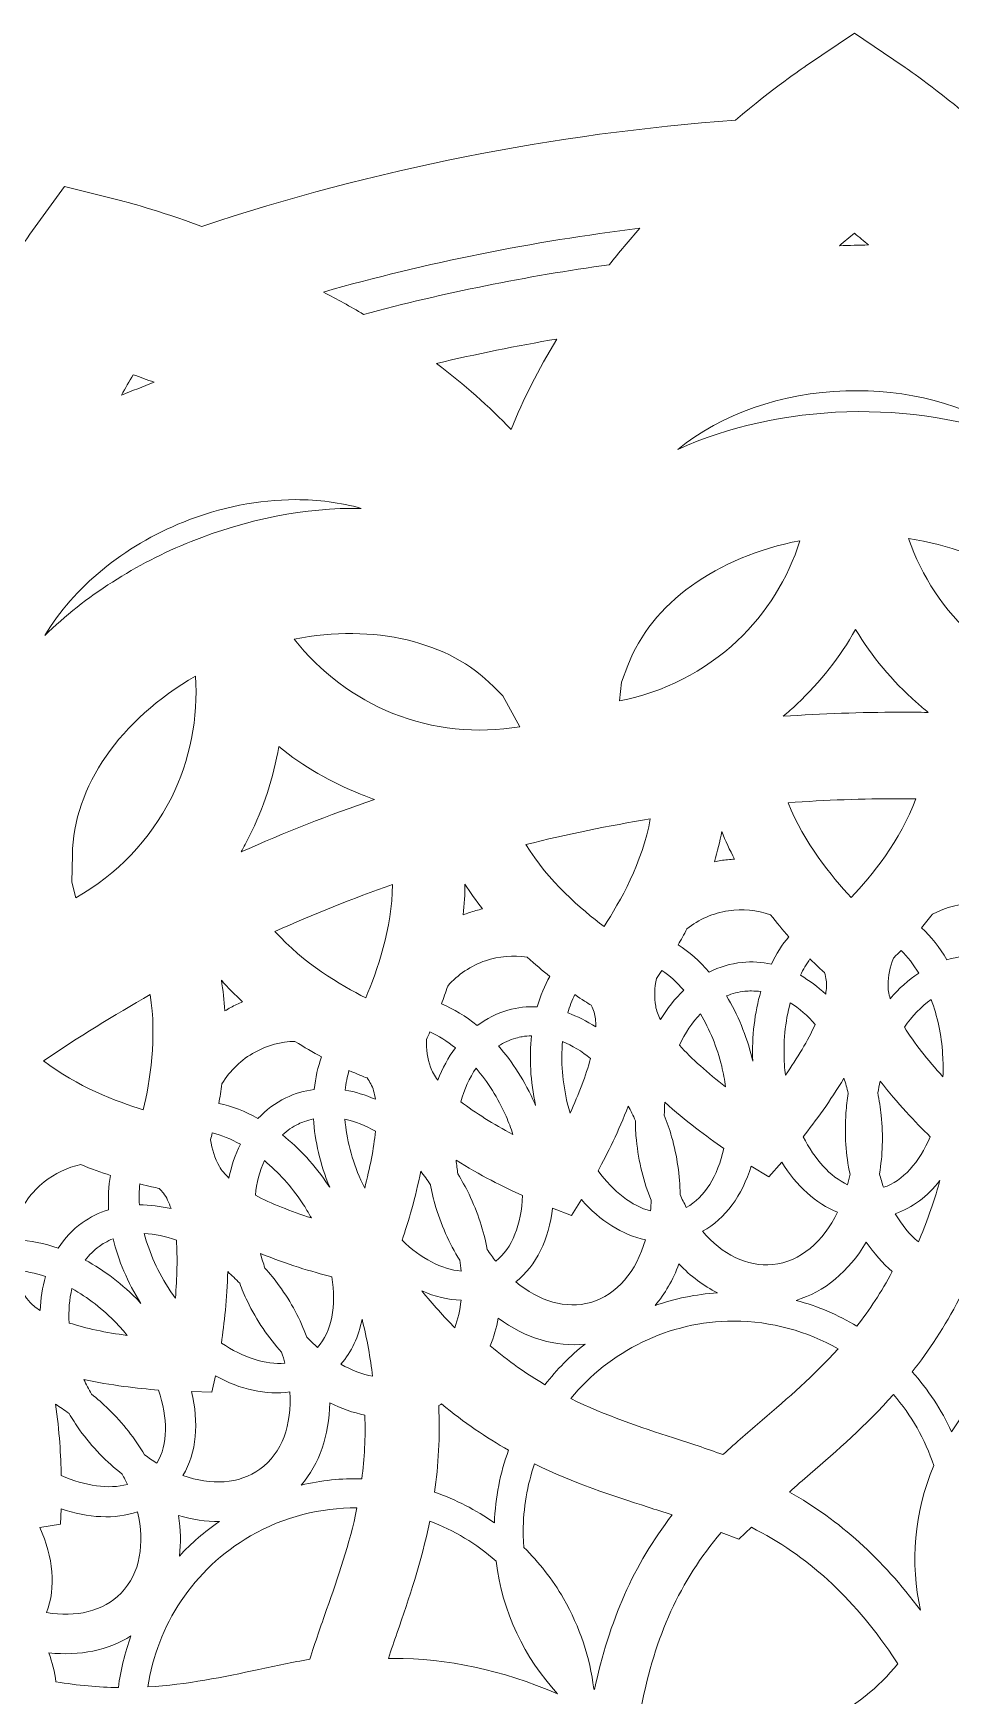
# Model space of a CAD drawing. Header units: millimetres. Extents: x 37 to 1687, y -819 to -120.
# Drawn here: x 556 to 619.2, y -616.9 to -502.4 of the extents above; entities that cross this region are included whole.
import ezdxf

# ---------------------------------------------------------------- set-up
doc = ezdxf.new("R2010")
doc.units = ezdxf.units.MM
doc.header["$MEASUREMENT"] = 0
doc.layers.add('Layer 8', color=7, linetype='Continuous')

msp = doc.modelspace()

# ---------------------------------------------------------------- linework, layer by layer
at = {"layer": 'Layer 8', "lineweight": 0}
for points, knots in [([(771.78, -680.86), (771.62, -680.51), (770.14, -677.31), (767.42, -673.13), (767.78, -668.85), (767.96, -664.5), (767.96, -660.21), (767.96, -653.67), (767.54, -647.09), (766.72, -640.66), (769.19, -636.79), (770.55, -633.84), (770.7, -633.51), (770.7, -633.51), (772.41, -629.77), (772.41, -629.77), (772.41, -629.77), (769.52, -626.84), (769.52, -626.84), (769.25, -626.56), (766.8, -624.11), (762.92, -621.18), (761.1, -614.31), (758.77, -607.5), (755.99, -600.94), (754.49, -597.38), (752.79, -593.78), (750.95, -590.22), (751.84, -586.03), (752.09, -583.04), (752.11, -582.7), (752.11, -582.7), (752.42, -578.61), (752.42, -578.61), (752.42, -578.61), (748.71, -576.85), (748.71, -576.85), (748.59, -576.79), (745.67, -575.41), (741.22, -573.98), (735.96, -566.35), (729.96, -559.14), (723.37, -552.55), (721.78, -550.97), (720.13, -549.38), (718.44, -547.84), (717.82, -543.89), (717.09, -541.34), (717.06, -541.23), (717.06, -541.23), (715.95, -537.31), (715.95, -537.31), (715.95, -537.31), (711.87, -536.91), (711.87, -536.91), (711.5, -536.88), (709.52, -536.7), (706.58, -536.7), (706, -536.7), (705.4, -536.71), (704.79, -536.72), (695.53, -530.03), (685.5, -524.38), (674.97, -519.92), (674.33, -519.65), (673.65, -519.37), (672.9, -519.07), (671.18, -516.06), (669.83, -514.2), (669.77, -514.12), (669.77, -514.12), (667.39, -510.84), (667.39, -510.84), (667.39, -510.84), (663.44, -511.83), (663.44, -511.83), (663.34, -511.86), (660.96, -512.46), (657.5, -513.76), (645.48, -510.33), (633, -508.4), (620.38, -508.03), (617.93, -505.97), (616.17, -504.78), (615.97, -504.64), (615.97, -504.64), (612.61, -502.38), (612.61, -502.38), (612.61, -502.38), (609.25, -504.64), (609.25, -504.64), (609.03, -504.79), (607.08, -506.12), (604.42, -508.37), (591.88, -509.28), (579.51, -511.75), (567.65, -515.69), (564.54, -514.55), (562.39, -513.99), (562.15, -513.93), (562.15, -513.93), (558.2, -512.94), (558.2, -512.94), (558.2, -512.94), (555.81, -516.23), (555.81, -516.23), (555.65, -516.45), (554.19, -518.49), (552.38, -521.71), (541.36, -526.75), (530.95, -533.13), (521.42, -540.66), (520.93, -540.65), (520.5, -540.64), (520.09, -540.64), (516.97, -540.64), (514.88, -540.84), (514.79, -540.85), (514.79, -540.85), (510.72, -541.25), (510.72, -541.25), (510.72, -541.25), (509.61, -545.17), (509.61, -545.17), (509.57, -545.3), (508.76, -548.18), (508.12, -552.48), (508.1, -552.5), (508.07, -552.53), (508.05, -552.55), (499.91, -560.7), (492.7, -569.74), (486.62, -579.45), (482.41, -580.82), (479.72, -582.1), (479.6, -582.16), (479.6, -582.16), (475.89, -583.92), (475.89, -583.92), (475.89, -583.92), (476.2, -588.01), (476.2, -588.01), (476.21, -588.15), (476.48, -591.55), (477.52, -596.24), (476.74, -597.92), (476.05, -599.46), (475.43, -600.94), (471.79, -609.54), (468.94, -618.5), (466.96, -627.58), (463.34, -630.35), (461.07, -632.62), (460.82, -632.87), (460.82, -632.87), (457.93, -635.81), (457.93, -635.81), (457.93, -635.81), (459.64, -639.55), (459.64, -639.55), (459.8, -639.91), (461.29, -643.12), (464, -647.28), (463.64, -651.56), (463.46, -655.91), (463.46, -660.21), (463.46, -666.74), (463.88, -673.32), (464.7, -679.76), (462.23, -683.63), (460.87, -686.57), (460.71, -686.9), (460.71, -686.9), (459, -690.64), (459, -690.64), (459, -690.64), (461.9, -693.57), (461.9, -693.57), (462.17, -693.85), (464.6, -696.29), (468.5, -699.23), (470.32, -706.1), (472.65, -712.91), (475.43, -719.47), (476.93, -723.03), (478.63, -726.64), (480.47, -730.19), (479.55, -734.55), (479.31, -737.58), (479.31, -737.71), (479.31, -737.71), (478.99, -741.8), (478.99, -741.8), (478.99, -741.8), (482.7, -743.56), (482.7, -743.56), (482.83, -743.62), (485.74, -745), (490.2, -746.43), (495.46, -754.06), (501.46, -761.27), (508.05, -767.86), (509.63, -769.44), (511.29, -771.03), (512.98, -772.58), (513.58, -776.38), (514.28, -778.9), (514.36, -779.18), (514.36, -779.18), (515.47, -783.1), (515.47, -783.1), (515.47, -783.1), (519.54, -783.5), (519.54, -783.5), (519.76, -783.52), (521.77, -783.71), (524.84, -783.71), (525.42, -783.71), (526.02, -783.7), (526.63, -783.69), (535.89, -790.39), (545.92, -796.04), (556.45, -800.49), (557.08, -800.76), (557.76, -801.04), (558.52, -801.35), (560.18, -804.25), (561.5, -806.08), (561.65, -806.29), (561.65, -806.29), (564.03, -809.57), (564.03, -809.57), (564.03, -809.57), (567.97, -808.58), (567.97, -808.58), (568.08, -808.55), (570.45, -807.95), (573.92, -806.65), (585.93, -810.08), (598.42, -812.01), (611.03, -812.39), (613.48, -814.42), (615.25, -815.63), (615.45, -815.77), (615.45, -815.77), (618.81, -818.03), (618.81, -818.03), (618.81, -818.03), (622.17, -815.77), (622.17, -815.77), (622.39, -815.62), (624.34, -814.29), (627, -812.04), (639.54, -811.13), (651.9, -808.67), (663.76, -804.72), (666.98, -805.9), (669.18, -806.46), (669.27, -806.48), (669.27, -806.48), (673.22, -807.47), (673.22, -807.47), (673.22, -807.47), (675.6, -804.19), (675.6, -804.19), (675.67, -804.1), (677.19, -801.99), (679.05, -798.7), (690.06, -793.65), (700.47, -787.28), (709.99, -779.76), (710.48, -779.77), (710.92, -779.77), (711.33, -779.77), (714.46, -779.77), (716.54, -779.57), (716.63, -779.56), (716.63, -779.56), (720.7, -779.16), (720.7, -779.16), (720.7, -779.16), (721.81, -775.24), (721.81, -775.24), (721.85, -775.12), (722.66, -772.22), (723.3, -767.93), (723.32, -767.91), (723.34, -767.89), (723.37, -767.86), (731.51, -759.72), (738.72, -750.67), (744.8, -740.96), (748.85, -739.64), (751.52, -738.39), (751.82, -738.25), (751.82, -738.25), (755.53, -736.49), (755.53, -736.49), (755.53, -736.49), (755.22, -732.4), (755.22, -732.4), (755.2, -732.26), (754.93, -728.84), (753.9, -724.18), (754.68, -722.49), (755.37, -720.95), (755.99, -719.47), (759.63, -710.87), (762.48, -701.91), (764.46, -692.84), (768.08, -690.05), (770.35, -687.79), (770.6, -687.54), (770.6, -687.54), (773.49, -684.6), (773.49, -684.6), (773.49, -684.6), (771.78, -680.86), (771.78, -680.86)], [0, 0, 0, 0, 1, 1, 1, 2, 2, 2, 3, 3, 3, 4, 4, 4, 5, 5, 5, 6, 6, 6, 7, 7, 7, 8, 8, 8, 9, 9, 9, 10, 10, 10, 11, 11, 11, 12, 12, 12, 13, 13, 13, 14, 14, 14, 15, 15, 15, 16, 16, 16, 17, 17, 17, 18, 18, 18, 19, 19, 19, 20, 20, 20, 21, 21, 21, 22, 22, 22, 23, 23, 23, 24, 24, 24, 25, 25, 25, 26, 26, 26, 27, 27, 27, 28, 28, 28, 29, 29, 29, 30, 30, 30, 31, 31, 31, 32, 32, 32, 33, 33, 33, 34, 34, 34, 35, 35, 35, 36, 36, 36, 37, 37, 37, 38, 38, 38, 39, 39, 39, 40, 40, 40, 41, 41, 41, 42, 42, 42, 43, 43, 43, 44, 44, 44, 45, 45, 45, 46, 46, 46, 47, 47, 47, 48, 48, 48, 49, 49, 49, 50, 50, 50, 51, 51, 51, 52, 52, 52, 53, 53, 53, 54, 54, 54, 55, 55, 55, 56, 56, 56, 57, 57, 57, 58, 58, 58, 59, 59, 59, 60, 60, 60, 61, 61, 61, 62, 62, 62, 63, 63, 63, 64, 64, 64, 65, 65, 65, 66, 66, 66, 67, 67, 67, 68, 68, 68, 69, 69, 69, 70, 70, 70, 71, 71, 71, 72, 72, 72, 73, 73, 73, 74, 74, 74, 75, 75, 75, 76, 76, 76, 77, 77, 77, 78, 78, 78, 79, 79, 79, 80, 80, 80, 81, 81, 81, 82, 82, 82, 83, 83, 83, 84, 84, 84, 85, 85, 85, 86, 86, 86, 87, 87, 87, 88, 88, 88, 89, 89, 89, 90, 90, 90, 91, 91, 91, 92, 92, 92, 93, 93, 93, 94, 94, 94, 95, 95, 95, 96, 96, 96, 97, 97, 97, 98, 98, 98, 99, 99, 99, 100, 100, 100, 101, 101, 101, 102, 102, 102, 103, 103, 103, 104, 104, 104, 105, 105, 105, 106, 106, 106, 106]), ([(597.83, -515.82), (597.1, -516.64), (596.4, -517.48), (595.72, -518.33), (590.03, -519.12), (584.33, -520.27), (578.79, -521.75), (577.89, -521.21), (576.96, -520.7), (576.03, -520.21), (583.15, -518.19), (590.46, -516.72), (597.83, -515.82)], [0, 0, 0, 0, 1, 1, 1, 2, 2, 2, 3, 3, 3, 4, 4, 4, 4]), ([(612.61, -516.16), (612.94, -516.42), (613.26, -516.7), (613.59, -516.97), (612.92, -516.98), (612.25, -517), (611.58, -517.02), (611.92, -516.72), (612.27, -516.44), (612.61, -516.16)], [0, 0, 0, 0, 1, 1, 1, 2, 2, 2, 3, 3, 3, 3]), ([(588.96, -529.69), (587.45, -528.1), (585.73, -526.58), (583.82, -525.13), (586.56, -524.49), (589.34, -523.92), (592.12, -523.45), (590.84, -525.53), (589.78, -527.62), (588.96, -529.69)], [0, 0, 0, 0, 1, 1, 1, 2, 2, 2, 3, 3, 3, 3]), ([(562.93, -525.91), (563.4, -526.08), (563.88, -526.25), (564.36, -526.43), (563.61, -526.72), (562.86, -527.02), (562.11, -527.32), (562.38, -526.84), (562.65, -526.37), (562.93, -525.91)], [0, 0, 0, 0, 1, 1, 1, 2, 2, 2, 3, 3, 3, 3]), ([(612.03, -527.02), (612.28, -527.01), (612.52, -527.01), (612.76, -527.01), (616.98, -527.01), (620.97, -528.23), (623.94, -530.38), (620.28, -529), (616.24, -528.34), (612.08, -528.47), (612.08, -528.47), (612.08, -528.47), (612.08, -528.47), (607.93, -528.59), (603.96, -529.48), (600.44, -531.06), (603.45, -528.61), (607.58, -527.16), (612.03, -527.02)], [0, 0, 0, 0, 1, 1, 1, 2, 2, 2, 3, 3, 3, 4, 4, 4, 5, 5, 5, 6, 6, 6, 6]), ([(566.39, -536.06), (568.94, -535.04), (571.58, -534.52), (574.1, -534.52), (575.67, -534.52), (577.2, -534.72), (578.63, -535.12), (574.77, -535.07), (570.78, -535.86), (566.92, -537.4), (563.08, -538.94), (559.64, -541.15), (556.83, -543.89), (558.81, -540.56), (562.26, -537.71), (566.39, -536.06)], [0, 0, 0, 0, 1, 1, 1, 2, 2, 2, 3, 3, 3, 4, 4, 4, 5, 5, 5, 5]), ([(628.23, -544.99), (628.23, -544.99), (628.99, -546.67), (628.99, -546.67), (628.99, -546.67), (629.18, -547.93), (629.18, -547.93), (626.1, -547.45), (623.18, -546.08), (620.87, -544.01), (620.87, -544.01), (620.87, -544.01), (620.87, -544.01), (618.78, -542.14), (617.23, -539.81), (616.34, -537.2), (621.9, -538.04), (626.4, -540.96), (628.23, -544.99)], [0, 0, 0, 0, 1, 1, 1, 2, 2, 2, 3, 3, 3, 4, 4, 4, 5, 5, 5, 6, 6, 6, 6]), ([(608.86, -537.35), (608.03, -539.96), (606.56, -542.33), (604.54, -544.24), (602.3, -546.36), (599.45, -547.81), (596.43, -548.39), (596.43, -548.39), (596.56, -547.09), (596.56, -547.09), (596.56, -547.09), (596.99, -545.96), (596.99, -545.96), (598.62, -541.68), (603.11, -538.44), (608.86, -537.35)], [0, 0, 0, 0, 1, 1, 1, 2, 2, 2, 3, 3, 3, 4, 4, 4, 5, 5, 5, 5]), ([(587.75, -547.4), (587.75, -547.4), (588.38, -548.04), (588.38, -548.04), (588.38, -548.04), (589.55, -550.17), (589.55, -550.17), (586.62, -550.67), (583.56, -550.35), (580.81, -549.25), (578.16, -548.19), (575.78, -546.39), (574.02, -544.13), (579.5, -543.06), (584.69, -544.27), (587.75, -547.4)], [0, 0, 0, 0, 1, 1, 1, 2, 2, 2, 3, 3, 3, 4, 4, 4, 5, 5, 5, 5]), ([(615.71, -549.17), (613.06, -549.17), (610.38, -549.26), (607.7, -549.45), (608.03, -549.18), (608.35, -548.89), (608.66, -548.6), (610.27, -547.08), (611.62, -545.36), (612.69, -543.47), (613.82, -545.33), (615.22, -547.01), (616.87, -548.48), (617.14, -548.72), (617.42, -548.96), (617.7, -549.18), (617.03, -549.17), (616.37, -549.17), (615.71, -549.17)], [0, 0, 0, 0, 1, 1, 1, 2, 2, 2, 3, 3, 3, 4, 4, 4, 5, 5, 5, 6, 6, 6, 6]), ([(565.55, -555.06), (565.55, -555.06), (565.55, -555.06), (565.55, -555.06), (564.1, -557.95), (561.79, -560.37), (558.97, -561.95), (558.97, -561.95), (558.7, -560.89), (558.7, -560.89), (558.7, -560.89), (558.73, -559), (558.73, -559), (558.8, -554.31), (562.02, -549.66), (567.22, -546.68), (567.41, -549.55), (566.83, -552.49), (565.55, -555.06)], [0, 0, 0, 0, 1, 1, 1, 2, 2, 2, 3, 3, 3, 4, 4, 4, 5, 5, 5, 6, 6, 6, 6]), ([(578.59, -554.82), (578.9, -554.95), (579.22, -555.06), (579.54, -555.18), (576.42, -556.25), (573.35, -557.46), (570.35, -558.8), (570.55, -558.45), (570.74, -558.1), (570.92, -557.74), (571.9, -555.76), (572.58, -553.68), (572.95, -551.54), (574.65, -552.9), (576.54, -554), (578.59, -554.82)], [0, 0, 0, 0, 1, 1, 1, 2, 2, 2, 3, 3, 3, 4, 4, 4, 5, 5, 5, 5]), ([(612.39, -561.93), (611.04, -560.5), (609.13, -558.16), (608.05, -555.41), (610.63, -555.22), (613.2, -555.13), (615.71, -555.13), (616.07, -555.13), (616.45, -555.13), (616.84, -555.13), (615.78, -558.01), (613.8, -560.45), (612.39, -561.93)], [0, 0, 0, 0, 1, 1, 1, 2, 2, 2, 3, 3, 3, 4, 4, 4, 4]), ([(595.36, -563.93), (593.79, -562.76), (591.52, -560.8), (589.97, -558.29), (592.8, -557.58), (595.67, -556.99), (598.55, -556.52), (598, -559.51), (596.48, -562.23), (595.36, -563.93)], [0, 0, 0, 0, 1, 1, 1, 2, 2, 2, 3, 3, 3, 3]), ([(602.97, -559.47), (603.18, -558.77), (603.34, -558.08), (603.47, -557.39), (603.72, -558.03), (604.02, -558.66), (604.35, -559.3), (604.03, -559.31), (603.72, -559.35), (603.4, -559.39), (603.26, -559.41), (603.11, -559.44), (602.97, -559.47)], [0, 0, 0, 0, 1, 1, 1, 2, 2, 2, 3, 3, 3, 4, 4, 4, 4]), ([(578.94, -568.85), (577.2, -567.98), (574.64, -566.46), (572.69, -564.28), (575.34, -563.09), (578.05, -562), (580.79, -561.04), (580.76, -564.07), (579.74, -567), (578.94, -568.85)], [0, 0, 0, 0, 1, 1, 1, 2, 2, 2, 3, 3, 3, 3]), ([(585.66, -563.13), (585.74, -562.41), (585.78, -561.7), (585.78, -561.01), (586.14, -561.59), (586.54, -562.16), (586.98, -562.72), (586.67, -562.79), (586.37, -562.88), (586.08, -562.98), (585.94, -563.03), (585.8, -563.08), (585.66, -563.13)], [0, 0, 0, 0, 1, 1, 1, 2, 2, 2, 3, 3, 3, 4, 4, 4, 4]), ([(621, -562.37), (621.99, -562.39), (622.97, -562.66), (623.83, -563.15), (624.15, -563.74), (624.47, -564.29), (624.77, -564.8), (624.24, -565.26), (623.74, -565.81), (623.28, -566.43), (622.66, -566.18), (622.01, -566.02), (621.32, -565.97), (620.52, -565.91), (619.74, -566), (618.98, -566.23), (618.48, -565.38), (617.89, -564.63), (617.23, -564.03), (617.48, -563.73), (617.73, -563.42), (617.98, -563.09), (618.91, -562.59), (619.95, -562.34), (621, -562.37)], [0, 0, 0, 0, 1, 1, 1, 2, 2, 2, 3, 3, 3, 4, 4, 4, 5, 5, 5, 6, 6, 6, 7, 7, 7, 8, 8, 8, 8]), ([(603.93, -562.85), (604.9, -562.71), (605.89, -562.8), (606.82, -563.12), (607.25, -563.67), (607.68, -564.18), (608.09, -564.64), (607.63, -565.19), (607.23, -565.83), (606.89, -566.53), (606.23, -566.39), (605.55, -566.34), (604.87, -566.41), (604.07, -566.49), (603.31, -566.72), (602.6, -567.08), (601.95, -566.32), (601.23, -565.68), (600.46, -565.2), (600.66, -564.85), (600.87, -564.49), (601.07, -564.1), (601.9, -563.44), (602.88, -563.01), (603.93, -562.85)], [0, 0, 0, 0, 1, 1, 1, 2, 2, 2, 3, 3, 3, 4, 4, 4, 5, 5, 5, 6, 6, 6, 7, 7, 7, 8, 8, 8, 8]), ([(587.2, -566.29), (588.12, -565.98), (589.1, -565.9), (590.06, -566.05), (590.61, -566.54), (591.14, -566.98), (591.63, -567.38), (591.27, -568.01), (590.98, -568.71), (590.76, -569.47), (590.09, -569.44), (589.41, -569.51), (588.74, -569.7), (587.97, -569.92), (587.26, -570.29), (586.62, -570.76), (585.83, -570.12), (585, -569.62), (584.16, -569.27), (584.3, -568.88), (584.45, -568.47), (584.59, -568.04), (585.29, -567.24), (586.19, -566.64), (587.2, -566.29)], [0, 0, 0, 0, 1, 1, 1, 2, 2, 2, 3, 3, 3, 4, 4, 4, 5, 5, 5, 6, 6, 6, 7, 7, 7, 8, 8, 8, 8]), ([(615.08, -568.91), (614.97, -568.57), (614.92, -568.25), (614.93, -567.97), (614.94, -567.34), (615.07, -566.72), (615.3, -566.11), (615.46, -565.95), (615.64, -565.77), (615.83, -565.58), (616.27, -566.02), (616.68, -566.55), (617.04, -567.16), (616.33, -567.62), (615.67, -568.21), (615.08, -568.91)], [0, 0, 0, 0, 1, 1, 1, 2, 2, 2, 3, 3, 3, 4, 4, 4, 5, 5, 5, 5]), ([(600.85, -568.33), (600.25, -568.9), (599.71, -569.58), (599.25, -570.35), (599.08, -570.03), (598.96, -569.71), (598.92, -569.43), (598.82, -568.8), (598.84, -568.16), (598.97, -567.52), (599.09, -567.35), (599.22, -567.16), (599.35, -566.96), (599.88, -567.32), (600.38, -567.78), (600.85, -568.33)], [0, 0, 0, 0, 1, 1, 1, 2, 2, 2, 3, 3, 3, 4, 4, 4, 5, 5, 5, 5]), ([(610.63, -568.6), (610.09, -568.09), (609.5, -567.65), (608.89, -567.3), (609.09, -566.89), (609.31, -566.52), (609.55, -566.17), (609.99, -566.6), (610.34, -566.92), (610.55, -567.11), (610.61, -567.3), (610.64, -567.48), (610.67, -567.64), (610.71, -567.92), (610.69, -568.25), (610.63, -568.6)], [0, 0, 0, 0, 1, 1, 1, 2, 2, 2, 3, 3, 3, 4, 4, 4, 5, 5, 5, 5]), ([(570.46, -569.12), (570.18, -569.24), (569.91, -569.37), (569.64, -569.52), (569.51, -569.59), (569.37, -569.67), (569.24, -569.75), (569.19, -569.03), (569.11, -568.32), (569, -567.64), (569.45, -568.15), (569.94, -568.64), (570.46, -569.12)], [0, 0, 0, 0, 1, 1, 1, 2, 2, 2, 3, 3, 3, 4, 4, 4, 4]), ([(564.09, -568.63), (564.57, -571.59), (564.08, -574.61), (563.62, -576.56), (561.78, -576.01), (559.03, -574.97), (556.75, -573.19), (559.12, -571.58), (561.59, -570.05), (564.09, -568.63)], [0, 0, 0, 0, 1, 1, 1, 2, 2, 2, 3, 3, 3, 3]), ([(592.86, -569.89), (592.99, -569.44), (593.15, -569.02), (593.34, -568.63), (593.84, -568.97), (594.23, -569.22), (594.48, -569.36), (594.55, -569.54), (594.62, -569.69), (594.67, -569.84), (594.76, -570.12), (594.8, -570.47), (594.8, -570.86), (594.17, -570.45), (593.52, -570.12), (592.86, -569.89)], [0, 0, 0, 0, 1, 1, 1, 2, 2, 2, 3, 3, 3, 4, 4, 4, 5, 5, 5, 5]), ([(605.61, -573.21), (605.59, -573.16), (605.58, -573.11), (605.57, -573.06), (605.18, -571.44), (604.56, -569.98), (603.8, -568.72), (604.2, -568.55), (604.63, -568.44), (605.07, -568.4), (605.22, -568.38), (605.37, -568.38), (605.52, -568.38), (605.74, -568.38), (605.95, -568.39), (606.16, -568.42), (605.74, -569.87), (605.54, -571.49), (605.61, -573.21)], [0, 0, 0, 0, 1, 1, 1, 2, 2, 2, 3, 3, 3, 4, 4, 4, 5, 5, 5, 6, 6, 6, 6]), ([(609.91, -570.7), (609.4, -571.79), (608.68, -572.99), (607.86, -574.18), (607.83, -573.95), (607.81, -573.71), (607.79, -573.47), (607.69, -571.95), (607.84, -570.49), (608.19, -569.19), (608.81, -569.57), (609.39, -570.08), (609.91, -570.7)], [0, 0, 0, 0, 1, 1, 1, 2, 2, 2, 3, 3, 3, 4, 4, 4, 4]), ([(618.71, -574.29), (617.66, -573.13), (616.73, -571.96), (616.05, -570.88), (616.59, -570.1), (617.21, -569.45), (617.9, -568.96), (618.32, -570.11), (618.61, -571.4), (618.69, -572.76), (618.73, -573.28), (618.73, -573.79), (618.71, -574.29)], [0, 0, 0, 0, 1, 1, 1, 2, 2, 2, 3, 3, 3, 4, 4, 4, 4]), ([(600.55, -572.12), (600.94, -571.28), (601.44, -570.54), (602.01, -569.96), (602.63, -571.02), (603.14, -572.24), (603.47, -573.57), (603.58, -574.05), (603.67, -574.52), (603.73, -574.98), (602.52, -574.04), (601.4, -573.05), (600.55, -572.12)], [0, 0, 0, 0, 1, 1, 1, 2, 2, 2, 3, 3, 3, 4, 4, 4, 4]), ([(585.12, -572.3), (584.63, -572.95), (584.23, -573.7), (583.91, -574.52), (583.68, -574.21), (583.5, -573.92), (583.41, -573.64), (583.2, -573.03), (583.11, -572.39), (583.12, -571.73), (583.2, -571.57), (583.28, -571.39), (583.37, -571.2), (583.96, -571.46), (584.55, -571.84), (585.12, -572.3)], [0, 0, 0, 0, 1, 1, 1, 2, 2, 2, 3, 3, 3, 4, 4, 4, 5, 5, 5, 5]), ([(590.65, -576.28), (590.63, -576.24), (590.61, -576.19), (590.59, -576.14), (589.92, -574.61), (589.06, -573.27), (588.08, -572.17), (588.45, -571.93), (588.86, -571.75), (589.29, -571.63), (589.43, -571.59), (589.58, -571.55), (589.73, -571.53), (589.94, -571.49), (590.16, -571.47), (590.37, -571.46), (590.2, -572.96), (590.28, -574.6), (590.65, -576.28)], [0, 0, 0, 0, 1, 1, 1, 2, 2, 2, 3, 3, 3, 4, 4, 4, 5, 5, 5, 6, 6, 6, 6]), ([(569.03, -574.78), (569.59, -573.86), (570.38, -573.1), (571.32, -572.59), (572.16, -572.13), (573.11, -571.87), (574.06, -571.85), (574.71, -572.26), (575.33, -572.61), (575.9, -572.92), (575.65, -573.61), (575.48, -574.37), (575.39, -575.17), (574.71, -575.26), (574.06, -575.44), (573.43, -575.75), (572.7, -576.1), (572.07, -576.58), (571.52, -577.17), (570.63, -576.67), (569.72, -576.32), (568.82, -576.13), (568.9, -575.7), (568.97, -575.26), (569.03, -574.78)], [0, 0, 0, 0, 1, 1, 1, 2, 2, 2, 3, 3, 3, 4, 4, 4, 5, 5, 5, 6, 6, 6, 7, 7, 7, 8, 8, 8, 8]), ([(594.43, -573.04), (594.12, -574.19), (593.62, -575.49), (593.02, -576.8), (592.96, -576.59), (592.9, -576.38), (592.85, -576.17), (592.49, -574.68), (592.38, -573.21), (592.5, -571.86), (593.17, -572.13), (593.82, -572.53), (594.43, -573.04)], [0, 0, 0, 0, 1, 1, 1, 2, 2, 2, 3, 3, 3, 4, 4, 4, 4]), ([(577.53, -575.21), (577.58, -574.73), (577.67, -574.28), (577.79, -573.85), (578.35, -574.1), (578.79, -574.28), (579.04, -574.37), (579.14, -574.52), (579.22, -574.65), (579.29, -574.78), (579.45, -575.06), (579.55, -575.42), (579.61, -575.84), (578.92, -575.54), (578.22, -575.33), (577.53, -575.21)], [0, 0, 0, 0, 1, 1, 1, 2, 2, 2, 3, 3, 3, 4, 4, 4, 5, 5, 5, 5]), ([(588.61, -577.01), (588.79, -577.43), (588.95, -577.84), (589.08, -578.26), (587.74, -577.55), (586.49, -576.78), (585.49, -576.01), (585.74, -575.14), (586.09, -574.36), (586.54, -573.7), (587.34, -574.63), (588.05, -575.76), (588.61, -577.01)], [0, 0, 0, 0, 1, 1, 1, 2, 2, 2, 3, 3, 3, 4, 4, 4, 4]), ([(611.89, -574.39), (612, -574.73), (612.1, -575.08), (612.18, -575.44), (612.11, -575.88), (612.06, -576.32), (612.03, -576.78), (611.92, -578.26), (612.02, -579.69), (612.31, -581.01), (612.26, -581.26), (612.21, -581.5), (612.14, -581.73), (610.95, -581.18), (609.87, -579.99), (609.08, -578.42), (609.92, -577.37), (610.96, -575.94), (611.89, -574.39)], [0, 0, 0, 0, 1, 1, 1, 2, 2, 2, 3, 3, 3, 4, 4, 4, 5, 5, 5, 6, 6, 6, 6]), ([(614.46, -576.96), (614.46, -576.96), (614.46, -576.96), (614.46, -576.96), (614.41, -576.43), (614.32, -575.91), (614.22, -575.4), (614.27, -575.13), (614.33, -574.86), (614.39, -574.6), (615.55, -576.09), (616.82, -577.44), (617.83, -578.42), (617.09, -580.19), (615.95, -581.48), (614.61, -581.91), (614.51, -581.61), (614.42, -581.29), (614.34, -580.97), (614.55, -579.7), (614.6, -578.35), (614.46, -576.96)], [0, 0, 0, 0, 1, 1, 1, 2, 2, 2, 3, 3, 3, 4, 4, 4, 5, 5, 5, 6, 6, 6, 7, 7, 7, 7]), ([(603.61, -579.23), (603.2, -581.13), (602.29, -582.62), (601.03, -583.29), (600.88, -583), (600.73, -582.71), (600.6, -582.4), (600.59, -581.12), (600.4, -579.77), (600.02, -578.43), (600.02, -578.43), (600.02, -578.43), (600.02, -578.43), (599.88, -577.91), (599.7, -577.41), (599.51, -576.93), (599.52, -576.63), (599.53, -576.34), (599.55, -576.05), (600.95, -577.32), (602.45, -578.43), (603.61, -579.23)], [0, 0, 0, 0, 1, 1, 1, 2, 2, 2, 3, 3, 3, 4, 4, 4, 5, 5, 5, 6, 6, 6, 7, 7, 7, 7]), ([(573.2, -578.3), (573.53, -578), (573.9, -577.74), (574.3, -577.55), (574.44, -577.48), (574.58, -577.42), (574.72, -577.37), (574.93, -577.3), (575.13, -577.24), (575.34, -577.19), (575.44, -578.71), (575.8, -580.31), (576.46, -581.91), (576.43, -581.87), (576.41, -581.82), (576.38, -581.78), (575.45, -580.39), (574.36, -579.22), (573.2, -578.3)], [0, 0, 0, 0, 1, 1, 1, 2, 2, 2, 3, 3, 3, 4, 4, 4, 5, 5, 5, 6, 6, 6, 6]), ([(579.61, -578.04), (579.5, -579.23), (579.23, -580.59), (578.87, -581.97), (578.78, -581.79), (578.69, -581.6), (578.6, -581.41), (577.98, -580.01), (577.63, -578.57), (577.51, -577.22), (578.21, -577.37), (578.92, -577.65), (579.61, -578.04)], [0, 0, 0, 0, 1, 1, 1, 2, 2, 2, 3, 3, 3, 4, 4, 4, 4]), ([(598.57, -583.54), (597.29, -583.21), (596.01, -582.21), (594.95, -580.77), (595.59, -579.6), (596.38, -578.01), (597.03, -576.31), (597.2, -576.64), (597.37, -576.97), (597.52, -577.32), (597.52, -577.77), (597.54, -578.22), (597.59, -578.67), (597.74, -580.15), (598.09, -581.54), (598.6, -582.8), (598.6, -583.05), (598.59, -583.3), (598.57, -583.54)], [0, 0, 0, 0, 1, 1, 1, 2, 2, 2, 3, 3, 3, 4, 4, 4, 5, 5, 5, 6, 6, 6, 6]), ([(570.31, -578.94), (569.95, -579.65), (569.69, -580.43), (569.52, -581.27), (569.24, -581.01), (569.01, -580.74), (568.86, -580.48), (568.55, -579.91), (568.35, -579.29), (568.25, -578.63), (568.29, -578.49), (568.33, -578.33), (568.37, -578.16), (569, -578.32), (569.66, -578.58), (570.31, -578.94)], [0, 0, 0, 0, 1, 1, 1, 2, 2, 2, 3, 3, 3, 4, 4, 4, 5, 5, 5, 5]), ([(556.78, -581.54), (557.52, -580.95), (558.39, -580.54), (559.32, -580.34), (560.04, -580.64), (560.73, -580.89), (561.36, -581.09), (561.22, -581.83), (561.18, -582.63), (561.23, -583.45), (560.58, -583.65), (559.97, -583.95), (559.41, -584.36), (558.74, -584.83), (558.2, -585.42), (557.76, -586.1), (556.79, -585.76), (555.83, -585.58), (554.91, -585.55), (554.92, -585.1), (554.91, -584.63), (554.89, -584.14), (555.28, -583.12), (555.93, -582.22), (556.78, -581.54)], [0, 0, 0, 0, 1, 1, 1, 2, 2, 2, 3, 3, 3, 4, 4, 4, 5, 5, 5, 6, 6, 6, 7, 7, 7, 8, 8, 8, 8]), ([(574.57, -582.98), (574.8, -583.33), (575, -583.67), (575.2, -584.02), (573.77, -583.56), (572.43, -583.03), (571.34, -582.46), (571.43, -581.59), (571.63, -580.78), (571.96, -580.07), (572.91, -580.86), (573.81, -581.84), (574.57, -582.98)], [0, 0, 0, 0, 1, 1, 1, 2, 2, 2, 3, 3, 3, 4, 4, 4, 4]), ([(583.4, -581.73), (583.48, -582.17), (583.58, -582.6), (583.7, -583.04), (584.11, -584.47), (584.7, -585.78), (585.42, -586.93), (585.46, -587.18), (585.49, -587.43), (585.51, -587.68), (584.19, -587.57), (582.74, -586.8), (581.45, -585.56), (581.87, -584.3), (582.38, -582.6), (582.73, -580.8), (582.96, -581.1), (583.19, -581.41), (583.4, -581.73)], [0, 0, 0, 0, 1, 1, 1, 2, 2, 2, 3, 3, 3, 4, 4, 4, 5, 5, 5, 6, 6, 6, 6]), ([(589.74, -582.48), (589.67, -584.46), (589.04, -586.11), (587.9, -587), (587.7, -586.75), (587.5, -586.48), (587.31, -586.19), (587.08, -584.93), (586.66, -583.64), (586.06, -582.38), (586.06, -582.38), (586.06, -582.38), (586.06, -582.38), (585.82, -581.9), (585.57, -581.44), (585.29, -580.99), (585.24, -580.67), (585.2, -580.36), (585.17, -580.04), (586.78, -581.06), (588.45, -581.9), (589.74, -582.48)], [0, 0, 0, 0, 1, 1, 1, 2, 2, 2, 3, 3, 3, 4, 4, 4, 5, 5, 5, 6, 6, 6, 7, 7, 7, 7]), ([(602.15, -584.94), (603.72, -584.07), (604.88, -582.47), (605.5, -580.45), (605.5, -580.45), (606.72, -581.18), (606.72, -581.18), (606.72, -581.18), (607.61, -580.18), (607.61, -580.18), (608.62, -581.82), (609.95, -583.03), (611.45, -583.62), (610.47, -585.66), (608.88, -587.04), (606.98, -587.23), (605.21, -587.41), (603.49, -586.52), (602.15, -584.94)], [0, 0, 0, 0, 1, 1, 1, 2, 2, 2, 3, 3, 3, 4, 4, 4, 5, 5, 5, 6, 6, 6, 6]), ([(565.01, -582.32), (565.22, -582.59), (565.39, -582.95), (565.53, -583.38), (564.79, -583.21), (564.06, -583.12), (563.35, -583.12), (563.32, -582.62), (563.33, -582.14), (563.38, -581.68), (563.99, -581.83), (564.44, -581.93), (564.71, -581.98), (564.82, -582.1), (564.92, -582.21), (565.01, -582.32)], [0, 0, 0, 0, 1, 1, 1, 2, 2, 2, 3, 3, 3, 4, 4, 4, 5, 5, 5, 5]), ([(618.5, -581.45), (618.5, -581.45), (618.48, -581.53), (618.48, -581.53), (618.05, -583.05), (617.56, -584.42), (617.02, -585.67), (616.41, -585.16), (615.87, -584.5), (615.42, -583.73), (616.6, -583.32), (617.65, -582.53), (618.5, -581.45)], [0, 0, 0, 0, 1, 1, 1, 2, 2, 2, 3, 3, 3, 4, 4, 4, 4]), ([(593.13, -583.85), (593.13, -583.85), (593.8, -582.76), (593.8, -582.76), (595.09, -584.22), (596.62, -585.19), (598.21, -585.52), (597.59, -587.69), (596.27, -589.32), (594.44, -589.84), (592.73, -590.33), (590.89, -589.75), (589.29, -588.43), (590.7, -587.29), (591.56, -585.48), (591.82, -583.35), (591.82, -583.35), (593.13, -583.85), (593.13, -583.85)], [0, 0, 0, 0, 1, 1, 1, 2, 2, 2, 3, 3, 3, 4, 4, 4, 5, 5, 5, 6, 6, 6, 6]), ([(563.46, -589.91), (563.43, -589.88), (563.39, -589.84), (563.36, -589.8), (562.2, -588.59), (560.92, -587.62), (559.62, -586.92), (559.89, -586.56), (560.21, -586.25), (560.58, -585.98), (560.7, -585.89), (560.83, -585.81), (560.96, -585.73), (561.14, -585.63), (561.34, -585.53), (561.54, -585.45), (561.89, -586.93), (562.53, -588.45), (563.46, -589.91)], [0, 0, 0, 0, 1, 1, 1, 2, 2, 2, 3, 3, 3, 4, 4, 4, 5, 5, 5, 6, 6, 6, 6]), ([(565.83, -589.55), (565.71, -589.39), (565.6, -589.22), (565.48, -589.05), (564.63, -587.77), (564.03, -586.41), (563.68, -585.1), (564.4, -585.13), (565.15, -585.28), (565.9, -585.55), (565.98, -586.74), (565.95, -588.12), (565.83, -589.55)], [0, 0, 0, 0, 1, 1, 1, 2, 2, 2, 3, 3, 3, 4, 4, 4, 4]), ([(572.99, -588.7), (572.99, -588.7), (572.99, -588.7), (572.99, -588.7), (572.67, -588.26), (572.34, -587.85), (572, -587.47), (571.88, -587.13), (571.78, -586.8), (571.69, -586.47), (573.45, -587.2), (575.26, -587.73), (576.61, -588.08), (576.92, -590.07), (576.6, -591.85), (575.62, -592.94), (575.37, -592.72), (575.12, -592.48), (574.89, -592.24), (574.44, -591.03), (573.81, -589.83), (572.99, -588.7)], [0, 0, 0, 0, 1, 1, 1, 2, 2, 2, 3, 3, 3, 4, 4, 4, 5, 5, 5, 6, 6, 6, 7, 7, 7, 7]), ([(613.43, -585.68), (613.96, -586.46), (614.56, -587.15), (615.22, -587.72), (614.47, -589.12), (613.64, -590.36), (612.78, -591.48), (611.49, -590.7), (610.08, -590.1), (608.59, -589.7), (610.53, -589.12), (612.22, -587.72), (613.43, -585.68)], [0, 0, 0, 0, 1, 1, 1, 2, 2, 2, 3, 3, 3, 4, 4, 4, 4]), ([(556.52, -590.4), (556.19, -590.2), (555.92, -589.98), (555.73, -589.74), (555.32, -589.23), (555, -588.64), (554.79, -588), (554.8, -587.88), (554.81, -587.76), (554.82, -587.63), (555.48, -587.67), (556.17, -587.82), (556.88, -588.06), (556.66, -588.8), (556.54, -589.58), (556.52, -590.4)], [0, 0, 0, 0, 1, 1, 1, 2, 2, 2, 3, 3, 3, 4, 4, 4, 5, 5, 5, 5]), ([(573.38, -594.03), (572.05, -594.15), (570.49, -593.64), (569, -592.64), (569.19, -591.33), (569.4, -589.56), (569.44, -587.72), (569.72, -587.97), (569.99, -588.24), (570.26, -588.52), (570.41, -588.93), (570.59, -589.35), (570.79, -589.76), (571.43, -591.09), (572.24, -592.28), (573.15, -593.28), (573.23, -593.53), (573.31, -593.78), (573.38, -594.03)], [0, 0, 0, 0, 1, 1, 1, 2, 2, 2, 3, 3, 3, 4, 4, 4, 5, 5, 5, 6, 6, 6, 6]), ([(600.52, -587.19), (601.33, -588.04), (602.23, -588.7), (603.17, -589.18), (601.68, -589.28), (600.24, -589.58), (598.88, -590.05), (599.55, -589.25), (600.11, -588.29), (600.52, -587.19)], [0, 0, 0, 0, 1, 1, 1, 2, 2, 2, 3, 3, 3, 3]), ([(561.79, -591.3), (562.05, -591.57), (562.28, -591.84), (562.51, -592.12), (561.05, -591.92), (559.67, -591.63), (558.51, -591.26), (558.46, -590.42), (558.52, -589.62), (558.7, -588.89), (559.78, -589.49), (560.84, -590.3), (561.79, -591.3)], [0, 0, 0, 0, 1, 1, 1, 2, 2, 2, 3, 3, 3, 4, 4, 4, 4]), ([(582.81, -589.05), (583.7, -589.44), (584.61, -589.67), (585.51, -589.69), (585.44, -590.37), (585.29, -591), (585.08, -591.59), (584.33, -590.82), (583.57, -589.98), (582.81, -589.05)], [0, 0, 0, 0, 1, 1, 1, 2, 2, 2, 3, 3, 3, 3]), ([(620.1, -589.6), (620.84, -591.59), (621.71, -593.33), (622.65, -594.9), (621.37, -595.98), (620.23, -597.27), (619.3, -598.75), (618.61, -597.24), (617.69, -595.85), (616.59, -594.63), (617.74, -593.17), (618.83, -591.52), (619.83, -589.59), (619.92, -589.6), (620.01, -589.6), (620.1, -589.6)], [0, 0, 0, 0, 1, 1, 1, 2, 2, 2, 3, 3, 3, 4, 4, 4, 5, 5, 5, 5]), ([(578.69, -590.99), (579.03, -592.38), (579.27, -593.69), (579.42, -594.93), (578.69, -594.79), (577.95, -594.51), (577.23, -594.1), (577.97, -593.25), (578.46, -592.19), (578.69, -590.99)], [0, 0, 0, 0, 1, 1, 1, 2, 2, 2, 3, 3, 3, 3]), ([(591.29, -595.51), (590.04, -594.77), (588.78, -593.9), (587.52, -592.83), (587.76, -592.23), (587.95, -591.59), (588.07, -590.93), (589.95, -592.3), (592.06, -592.94), (594.06, -592.71), (593.03, -593.53), (592.1, -594.47), (591.29, -595.51)], [0, 0, 0, 0, 1, 1, 1, 2, 2, 2, 3, 3, 3, 4, 4, 4, 4]), ([(604.3, -591.13), (606.91, -591.13), (609.36, -591.83), (611.48, -593.04), (609.81, -594.9), (608.02, -596.44), (606.26, -597.95), (605.38, -598.71), (604.47, -599.49), (603.55, -600.33), (602.4, -599.91), (601.26, -599.54), (600.15, -599.18), (597.83, -598.42), (595.46, -597.65), (593.07, -596.47), (595.73, -593.22), (599.78, -591.13), (604.3, -591.13)], [0, 0, 0, 0, 1, 1, 1, 2, 2, 2, 3, 3, 3, 4, 4, 4, 5, 5, 5, 6, 6, 6, 6]), ([(564.66, -595.88), (565.33, -597.81), (565.33, -599.65), (564.55, -600.91), (564.26, -600.74), (563.98, -600.55), (563.7, -600.34), (563.05, -599.23), (562.22, -598.17), (561.22, -597.19), (561.22, -597.19), (561.22, -597.19), (561.22, -597.19), (560.84, -596.82), (560.44, -596.48), (560.04, -596.16), (559.85, -595.82), (559.68, -595.49), (559.52, -595.15), (561.38, -595.56), (563.24, -595.77), (564.66, -595.88)], [0, 0, 0, 0, 1, 1, 1, 2, 2, 2, 3, 3, 3, 4, 4, 4, 5, 5, 5, 6, 6, 6, 7, 7, 7, 7]), ([(568.35, -596.02), (568.35, -596.02), (568.59, -594.9), (568.59, -594.9), (570.3, -595.85), (572.09, -596.24), (573.71, -596.01), (573.86, -598.25), (573.19, -600.23), (571.65, -601.34), (570.21, -602.37), (568.29, -602.46), (566.35, -601.77), (567.29, -600.18), (567.47, -598.13), (566.93, -595.99), (566.93, -595.99), (568.35, -596.02), (568.35, -596.02)], [0, 0, 0, 0, 1, 1, 1, 2, 2, 2, 3, 3, 3, 4, 4, 4, 5, 5, 5, 6, 6, 6, 6]), ([(558.5, -597.49), (558.72, -597.87), (558.97, -598.25), (559.23, -598.62), (560.1, -599.82), (561.1, -600.85), (562.17, -601.68), (562.3, -601.91), (562.42, -602.15), (562.53, -602.38), (561.24, -602.73), (559.62, -602.5), (557.97, -601.77), (557.94, -600.46), (557.84, -598.68), (557.57, -596.86), (557.88, -597.05), (558.19, -597.26), (558.5, -597.49)], [0, 0, 0, 0, 1, 1, 1, 2, 2, 2, 3, 3, 3, 4, 4, 4, 5, 5, 5, 6, 6, 6, 6]), ([(576.46, -596.76), (577.26, -597.16), (578.07, -597.44), (578.88, -597.61), (578.94, -599.17), (578.85, -600.62), (578.67, -602), (577.28, -601.96), (575.87, -602.1), (574.49, -602.43), (575.74, -600.97), (576.43, -599.01), (576.46, -596.76)], [0, 0, 0, 0, 1, 1, 1, 2, 2, 2, 3, 3, 3, 4, 4, 4, 4]), ([(583.97, -596.95), (584.04, -596.91), (584.1, -596.88), (584.17, -596.84), (585.72, -598.12), (587.26, -599.16), (588.78, -600.03), (588.21, -601.6), (587.87, -603.28), (587.81, -605.03), (586.53, -604.13), (585.15, -603.43), (583.69, -602.92), (583.95, -601.08), (584.07, -599.11), (583.97, -596.95)], [0, 0, 0, 0, 1, 1, 1, 2, 2, 2, 3, 3, 3, 4, 4, 4, 5, 5, 5, 5]), ([(615.3, -596.19), (616.52, -597.61), (617.48, -599.27), (618.08, -601.09), (616.71, -604.32), (616.45, -607.8), (617.16, -611.06), (614.52, -607.5), (611.61, -604.87), (608.13, -602.91), (608.6, -602.49), (609.07, -602.08), (609.56, -601.66), (611.41, -600.06), (613.39, -598.34), (615.3, -596.19)], [0, 0, 0, 0, 1, 1, 1, 2, 2, 2, 3, 3, 3, 4, 4, 4, 5, 5, 5, 5]), ([(594.71, -616.52), (594.69, -616.5), (594.67, -616.48), (594.65, -616.46), (594.39, -614.33), (593.7, -612.22), (592.57, -610.25), (591.8, -608.92), (590.88, -607.75), (589.84, -606.73), (589.81, -606.37), (589.79, -606.01), (589.79, -605.64), (589.79, -604.01), (590.07, -602.44), (590.57, -600.97), (593.3, -602.31), (595.94, -603.16), (598.4, -603.95), (598.93, -604.12), (599.49, -604.3), (600.05, -604.49), (597.42, -607.9), (595.71, -611.77), (594.71, -616.52)], [0, 0, 0, 0, 1, 1, 1, 2, 2, 2, 3, 3, 3, 4, 4, 4, 5, 5, 5, 6, 6, 6, 7, 7, 7, 8, 8, 8, 8]), ([(557.92, -605.13), (557.92, -605.13), (557.96, -604.07), (557.96, -604.07), (559.82, -604.71), (561.65, -604.79), (563.21, -604.28), (563.74, -606.45), (563.41, -608.51), (562.09, -609.87), (560.85, -611.14), (558.98, -611.56), (556.96, -611.22), (557.61, -609.47), (557.42, -607.4), (556.49, -605.36), (556.49, -605.36), (556.49, -605.36), (556.49, -605.36), (556.49, -605.36), (557.92, -605.13), (557.92, -605.13)], [0, 0, 0, 0, 1, 1, 1, 2, 2, 2, 3, 3, 3, 4, 4, 4, 5, 5, 5, 6, 6, 6, 7, 7, 7, 7]), ([(571.01, -605.93), (573.32, -604.6), (575.85, -603.98), (578.34, -604), (577.83, -606.51), (577.03, -608.78), (576.25, -611.01), (575.86, -612.11), (575.46, -613.25), (575.09, -614.43), (573.88, -614.65), (572.71, -614.89), (571.57, -615.14), (569.13, -615.65), (566.65, -616.18), (563.93, -616.34), (564.57, -612.12), (567.04, -608.23), (571.01, -605.93)], [0, 0, 0, 0, 1, 1, 1, 2, 2, 2, 3, 3, 3, 4, 4, 4, 5, 5, 5, 6, 6, 6, 6]), ([(566.04, -604.53), (566.99, -604.81), (567.94, -604.94), (568.86, -604.94), (567.84, -605.64), (566.92, -606.44), (566.11, -607.32), (566.22, -606.44), (566.19, -605.5), (566.04, -604.53)], [0, 0, 0, 0, 1, 1, 1, 2, 2, 2, 3, 3, 3, 3]), ([(583.35, -604.92), (585.02, -605.54), (586.57, -606.47), (587.92, -607.67), (588.35, -611.17), (589.88, -614.34), (592.16, -616.81), (588.28, -615.16), (584.61, -614.37), (580.8, -614.37), (580.7, -614.37), (580.6, -614.37), (580.5, -614.37), (580.7, -613.78), (580.9, -613.19), (581.11, -612.59), (581.92, -610.25), (582.78, -607.75), (583.35, -604.92)], [0, 0, 0, 0, 1, 1, 1, 2, 2, 2, 3, 3, 3, 4, 4, 4, 5, 5, 5, 6, 6, 6, 6]), ([(615.24, -614.2), (615.36, -614.38), (615.48, -614.56), (615.6, -614.74), (612.94, -618.04), (608.86, -620.16), (604.3, -620.16), (601.95, -620.16), (599.73, -619.59), (597.77, -618.59), (597.81, -618.31), (597.86, -618.03), (597.92, -617.76), (598.88, -612.8), (600.59, -609.06), (603.42, -605.7), (603.42, -605.7), (604.65, -606.16), (604.65, -606.16), (604.65, -606.16), (605.51, -605.34), (605.51, -605.34), (609.4, -607.31), (612.41, -610.06), (615.24, -614.2)], [0, 0, 0, 0, 1, 1, 1, 2, 2, 2, 3, 3, 3, 4, 4, 4, 5, 5, 5, 6, 6, 6, 7, 7, 7, 8, 8, 8, 8]), ([(557.12, -613.99), (559.23, -614.22), (561.21, -613.81), (562.77, -612.83), (562.35, -613.98), (562.06, -615.17), (561.9, -616.38), (560.54, -616.36), (559.12, -616.24), (557.6, -615.98), (557.51, -615.32), (557.35, -614.65), (557.12, -613.99)], [0, 0, 0, 0, 1, 1, 1, 2, 2, 2, 3, 3, 3, 4, 4, 4, 4])]:
    msp.add_open_spline(points, degree=3, knots=knots, dxfattribs=at)

doc.saveas('drawing.dxf')
